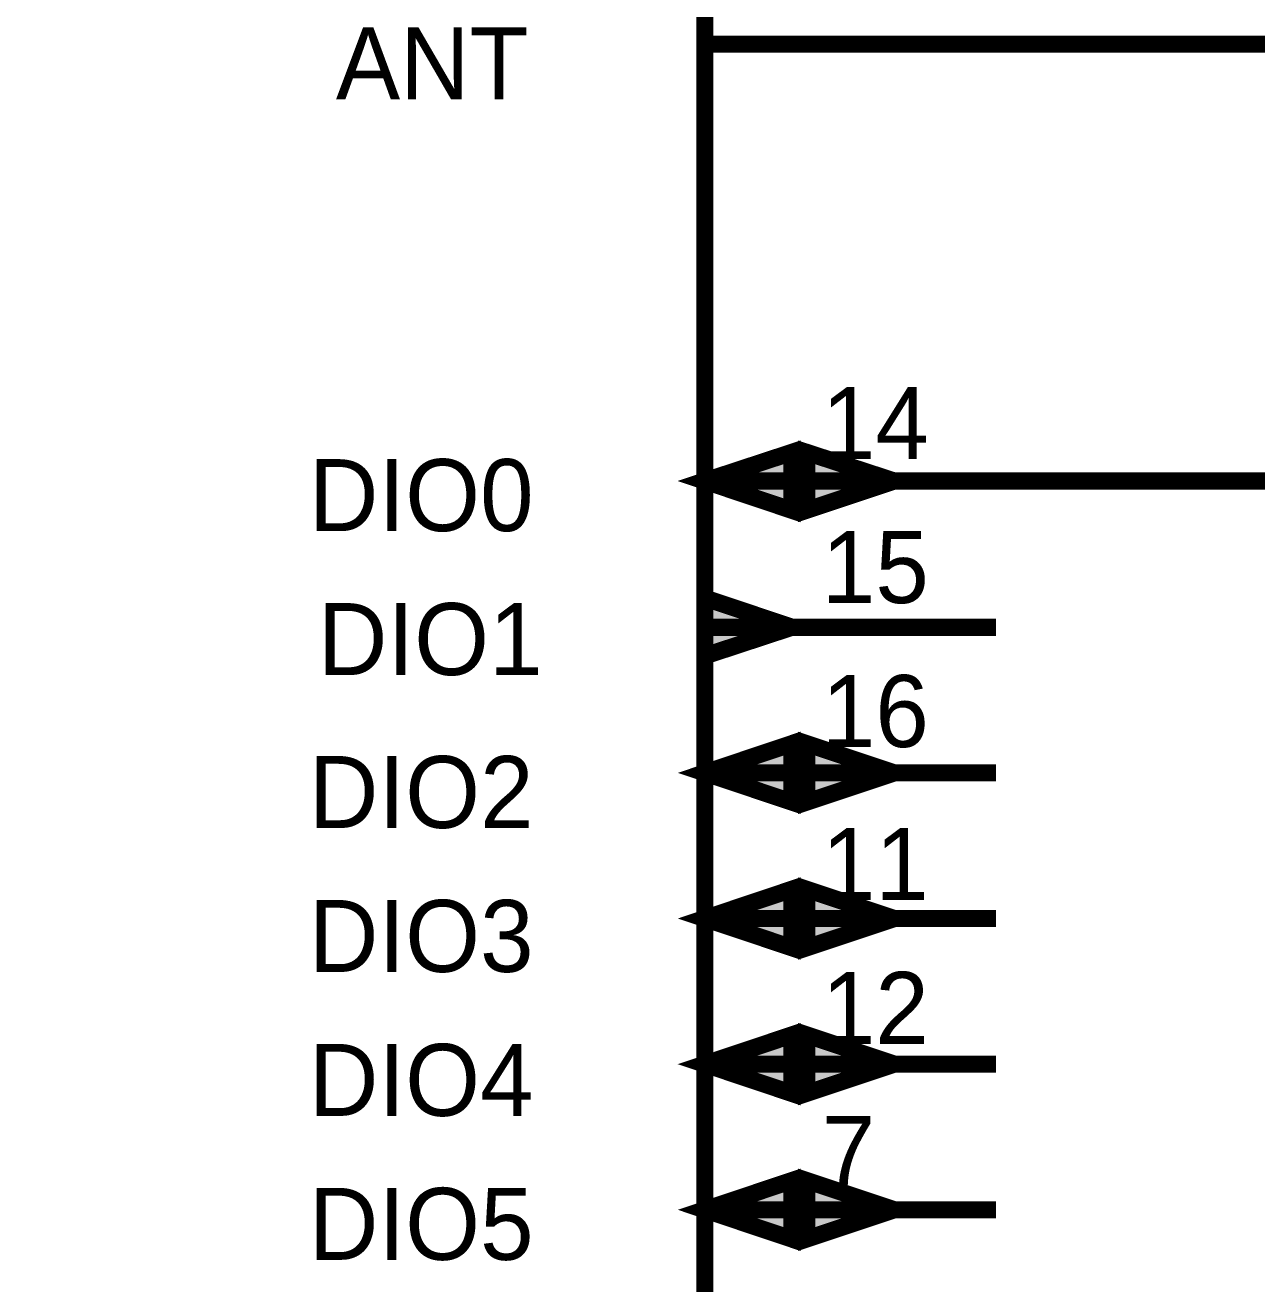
# Model space of a CAD drawing. Header units: inches. Extents: x 0 to 16.9, y 0 to 11.7.
# Drawn here: x 6.089 to 6.934, y 1.521 to 2.384 of the extents above; entities that cross this region are included whole.
import ezdxf

# ---------------------------------------------------------------- set-up
doc = ezdxf.new("R2010")
doc.units = ezdxf.units.IN
doc.header["$MEASUREMENT"] = 0
doc.layers.add('Sheet', color=255, linetype='Continuous')

msp = doc.modelspace()

# ---------------------------------------------------------------- linework, layer by layer
at = {"layer": 'Sheet'}
for points in [[(5.55502, 2.47139, 0.0118, 0.0118, 0), (6.55492, 2.47139, 0.0118, 0.0118, 0), (6.55492, 1.07152, 0.0118, 0.0118, 0), (5.55502, 1.07152, 0.0118, 0.0118, 0), (5.55502, 2.47139, 0.0118, 0.0118, 0)], [(5.55502, 2.47139, 0.0039, 0.0039, 0), (5.55502, 1.07152, 0.0039, 0.0039, 0), (6.55492, 1.07152, 0.0039, 0.0039, 0), (6.55492, 2.47139, 0.0039, 0.0039, 0), (5.55502, 2.47139, 0.0039, 0.0039, 0), (5.55502, 2.47139, 0.0039, 0.0039, 0)], [(6.61471, 2.09133, 0.0118, 0.0118, 0), (6.55492, 2.07165, 0.0118, 0.0118, 0), (6.61471, 2.05158, 0.0118, 0.0118, 0), (6.61471, 2.09133, 0.0118, 0.0118, 0)], [(6.62474, 2.09133, 0.0118, 0.0118, 0), (6.62474, 2.05158, 0.0118, 0.0118, 0), (6.68492, 2.07165, 0.0118, 0.0118, 0), (6.62474, 2.09133, 0.0118, 0.0118, 0)], [(6.61471, 2.09133, 0.0039, 0.0039, 0), (6.55492, 2.07165, 0.0039, 0.0039, 0), (6.61471, 2.05158, 0.0039, 0.0039, 0), (6.61471, 2.09133, 0.0039, 0.0039, 0)], [(6.62474, 2.09133, 0.0039, 0.0039, 0), (6.62474, 2.05158, 0.0039, 0.0039, 0), (6.68492, 2.07165, 0.0039, 0.0039, 0), (6.62474, 2.09133, 0.0039, 0.0039, 0)], [(6.61471, 1.97133, 0.0118, 0.0118, 0), (6.55492, 1.99139, 0.0118, 0.0118, 0), (6.55492, 1.95165, 0.0118, 0.0118, 0), (6.61471, 1.97133, 0.0118, 0.0118, 0)], [(6.61471, 1.97133, 0.0039, 0.0039, 0), (6.55492, 1.99139, 0.0039, 0.0039, 0), (6.55492, 1.95165, 0.0039, 0.0039, 0), (6.61471, 1.97133, 0.0039, 0.0039, 0)], [(6.61471, 1.89146, 0.0118, 0.0118, 0), (6.55492, 1.87139, 0.0118, 0.0118, 0), (6.61471, 1.85133, 0.0118, 0.0118, 0), (6.61471, 1.89146, 0.0118, 0.0118, 0)], [(6.61471, 1.89146, 0.0039, 0.0039, 0), (6.55492, 1.87139, 0.0039, 0.0039, 0), (6.61471, 1.85133, 0.0039, 0.0039, 0), (6.61471, 1.89146, 0.0039, 0.0039, 0)], [(6.62474, 1.89146, 0.0118, 0.0118, 0), (6.62474, 1.85133, 0.0118, 0.0118, 0), (6.68492, 1.87139, 0.0118, 0.0118, 0), (6.62474, 1.89146, 0.0118, 0.0118, 0)], [(6.62474, 1.89146, 0.0039, 0.0039, 0), (6.62474, 1.85133, 0.0039, 0.0039, 0), (6.68492, 1.87139, 0.0039, 0.0039, 0), (6.62474, 1.89146, 0.0039, 0.0039, 0)], [(6.61471, 1.79152, 0.0118, 0.0118, 0), (6.55492, 1.77145, 0.0118, 0.0118, 0), (6.61471, 1.75139, 0.0118, 0.0118, 0), (6.61471, 1.79152, 0.0118, 0.0118, 0)], [(6.62474, 1.79152, 0.0118, 0.0118, 0), (6.62474, 1.75139, 0.0118, 0.0118, 0), (6.68492, 1.77145, 0.0118, 0.0118, 0), (6.62474, 1.79152, 0.0118, 0.0118, 0)], [(6.61471, 1.79152, 0.0039, 0.0039, 0), (6.55492, 1.77145, 0.0039, 0.0039, 0), (6.61471, 1.75139, 0.0039, 0.0039, 0), (6.61471, 1.79152, 0.0039, 0.0039, 0)], [(6.62474, 1.79152, 0.0039, 0.0039, 0), (6.62474, 1.75139, 0.0039, 0.0039, 0), (6.68492, 1.77145, 0.0039, 0.0039, 0), (6.62474, 1.79152, 0.0039, 0.0039, 0)], [(6.61471, 1.69158, 0.0118, 0.0118, 0), (6.55492, 1.67152, 0.0118, 0.0118, 0), (6.61471, 1.65145, 0.0118, 0.0118, 0), (6.61471, 1.69158, 0.0118, 0.0118, 0)], [(6.61471, 1.69158, 0.0039, 0.0039, 0), (6.55492, 1.67152, 0.0039, 0.0039, 0), (6.61471, 1.65145, 0.0039, 0.0039, 0), (6.61471, 1.69158, 0.0039, 0.0039, 0)], [(6.62474, 1.69158, 0.0118, 0.0118, 0), (6.62474, 1.65145, 0.0118, 0.0118, 0), (6.68492, 1.67152, 0.0118, 0.0118, 0), (6.62474, 1.69158, 0.0118, 0.0118, 0)], [(6.62474, 1.69158, 0.0039, 0.0039, 0), (6.62474, 1.65145, 0.0039, 0.0039, 0), (6.68492, 1.67152, 0.0039, 0.0039, 0), (6.62474, 1.69158, 0.0039, 0.0039, 0)], [(6.61471, 1.59165, 0.0118, 0.0118, 0), (6.55492, 1.57158, 0.0118, 0.0118, 0), (6.61471, 1.55152, 0.0118, 0.0118, 0), (6.61471, 1.59165, 0.0118, 0.0118, 0)], [(6.62474, 1.59165, 0.0118, 0.0118, 0), (6.62474, 1.55152, 0.0118, 0.0118, 0), (6.68492, 1.57158, 0.0118, 0.0118, 0), (6.62474, 1.59165, 0.0118, 0.0118, 0)], [(6.61471, 1.59165, 0.0039, 0.0039, 0), (6.55492, 1.57158, 0.0039, 0.0039, 0), (6.61471, 1.55152, 0.0039, 0.0039, 0), (6.61471, 1.59165, 0.0039, 0.0039, 0)], [(6.62474, 1.59165, 0.0039, 0.0039, 0), (6.62474, 1.55152, 0.0039, 0.0039, 0), (6.68492, 1.57158, 0.0039, 0.0039, 0), (6.62474, 1.59165, 0.0039, 0.0039, 0)]]:
    msp.add_lwpolyline(points, format="xyseb", close=True, dxfattribs=at)
for points in [[(6.55492, 2.37146, 0.0118, 0.0118, 0), (6.75475, 2.37146, 0.0118, 0.0118, 0)], [(6.75475, 2.37146, 0.0118, 0.0118, 0), (7.40206, 2.37146, 0.0118, 0.0118, 0), (7.40206, 1.92888, 0.0118, 0.0118, 0), (7.08226, 1.92888, 0.0118, 0.0118, 0), (7.08226, 1.702, 0.0118, 0.0118, 0)], [(6.55492, 2.07165, 0.0118, 0.0118, 0), (6.75475, 2.07165, 0.0118, 0.0118, 0)], [(6.75475, 2.07165, 0.0118, 0.0118, 0), (6.95496, 2.07165, 0.0118, 0.0118, 0)], [(6.55492, 1.97133, 0.0118, 0.0118, 0), (6.75475, 1.97133, 0.0118, 0.0118, 0)], [(6.55492, 1.87139, 0.0118, 0.0118, 0), (6.75475, 1.87139, 0.0118, 0.0118, 0)], [(6.55492, 1.77145, 0.0118, 0.0118, 0), (6.75475, 1.77145, 0.0118, 0.0118, 0)], [(6.55492, 1.67152, 0.0118, 0.0118, 0), (6.75475, 1.67152, 0.0118, 0.0118, 0)], [(6.55492, 1.57158, 0.0118, 0.0118, 0), (6.75475, 1.57158, 0.0118, 0.0118, 0)]]:
    msp.add_lwpolyline(points, format="xyseb", dxfattribs=at)
for points in [[(6.61628, 2.09436), (6.54816, 2.07165), (6.61628, 2.04894)], [(6.62238, 2.04894), (6.6905, 2.07165), (6.62238, 2.09436)], [(6.55238, 1.94894), (6.6205, 1.97165), (6.55238, 1.99436)], [(6.61628, 1.89436), (6.54816, 1.87165), (6.61628, 1.84894)], [(6.62238, 1.84894), (6.6905, 1.87165), (6.62238, 1.89436)], [(6.61628, 1.79436), (6.54816, 1.77165), (6.61628, 1.74894)], [(6.62238, 1.74894), (6.6905, 1.77165), (6.62238, 1.79436)], [(6.61628, 1.69436), (6.54816, 1.67165), (6.61628, 1.64894)], [(6.62238, 1.64894), (6.6905, 1.67165), (6.62238, 1.69436)], [(6.61628, 1.59436), (6.54816, 1.57165), (6.61628, 1.54894)], [(6.62238, 1.54894), (6.6905, 1.57165), (6.62238, 1.59436)]]:
    msp.add_solid(points, dxfattribs=at)

# ---------------------------------------------------------------- texts
for s, height, p in [('ANT', 0.049389, (6.30186, 2.33364)), ('14', 0.049389, (6.63516, 2.0867)), ('DIO0', 0.049389, (6.28334, 2.03731)), ('15', 0.049389, (6.63516, 1.98792)), ('DIO1', 0.049389, (6.28951, 1.93853)), ('16', 0.049389, (6.63516, 1.88914)), ('DIO2', 0.049389, (6.28334, 1.83358)), ('11', 0.049389, (6.63516, 1.78419)), ('DIO3', 0.049389, (6.28334, 1.7348)), ('12', 0.049389, (6.63516, 1.68541)), ('DIO4', 0.049389, (6.28334, 1.63602)), ('7', 0.04939, (6.63516, 1.58663)), ('DIO5', 0.049389, (6.28334, 1.53724))]:
    msp.add_text(s, height=height, dxfattribs=at).set_placement(p)

doc.saveas('drawing.dxf')
